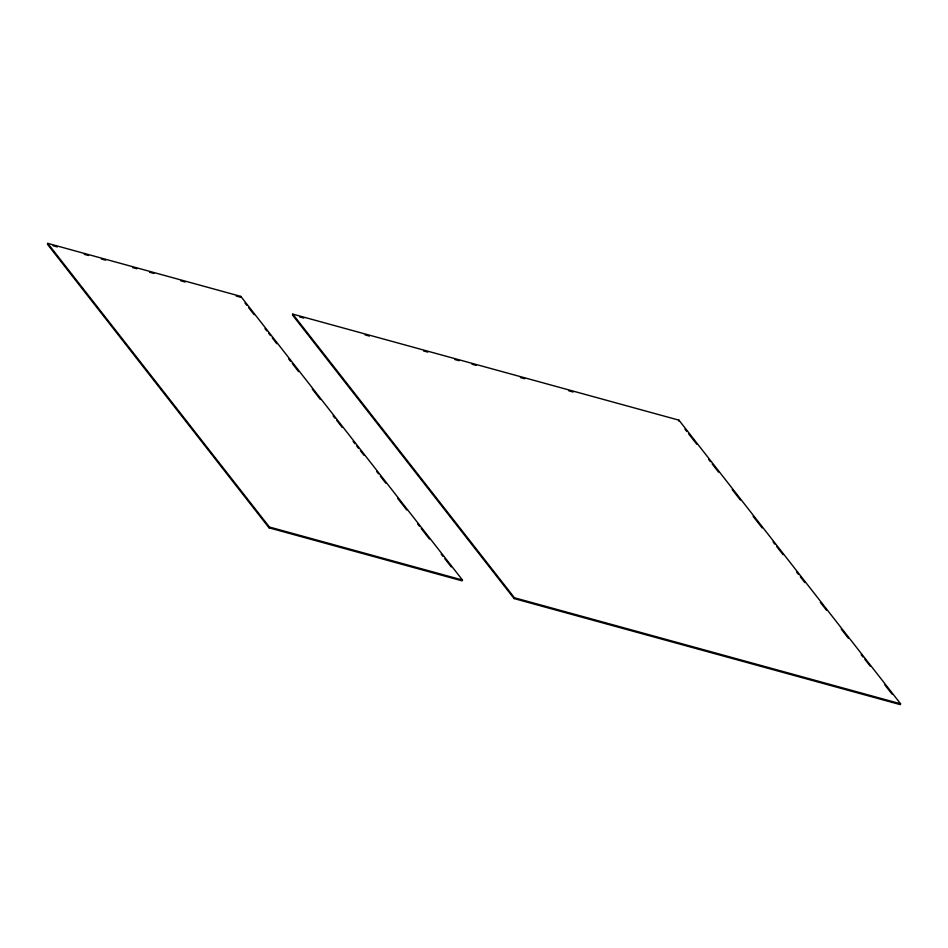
<?xml version="1.0" encoding="UTF-8"?>
<svg xmlns="http://www.w3.org/2000/svg" width="948" height="948" viewBox="0 0 948 948"><rect width="100%" height="100%" fill="white"/><g stroke="black" fill="none" stroke-linecap="round" stroke-linejoin="round"><path stroke-width="1.42" d="M47.744 243.375L47.4 244.193L269.054 527.835L462.138 580.851L462.482 580.046L240.828 296.404L47.744 243.375L269.398 527.017L462.482 580.046M240.828 296.404L240.484 297.222L236.218 296.049M292.79 314.12L292.434 314.937L514.089 598.579L900.256 704.625L900.6 703.807L678.946 420.165L292.79 314.12L514.432 597.761L900.6 703.807M269.054 527.835L269.398 527.017M514.089 598.579L514.432 597.761M678.602 420.983L678.946 420.165M53.076 245.757L57.342 246.93M84.313 254.337L88.567 255.498M101.353 259.005L105.607 260.179M132.578 267.585L136.844 268.758M149.618 272.266L153.884 273.439M180.855 280.845L185.109 282.018M299.556 316.893L303.834 318.066M365.11 334.893L369.388 336.066M423.531 350.938L427.809 352.111M454.886 359.541L459.152 360.726M471.986 364.245L476.252 365.418M520.428 377.553L524.706 378.726M568.883 390.849L573.149 392.022M684.954 429.124L686.779 431.447M688.592 433.769L696.768 444.233M708.583 459.342L710.396 461.664M712.209 463.999L718.572 472.128M732.2 489.571L740.376 500.034M753.091 516.304L762.168 527.929M773.07 541.877L774.895 544.199M776.708 546.522L783.072 554.663M796.687 572.106L798.512 574.429M800.325 576.751L804.864 582.558M820.316 602.324L826.668 610.465M841.208 629.057L848.472 638.36M861.187 654.63L863.012 656.964M864.825 659.287L870.276 666.254M884.804 684.859L892.08 694.161M245.022 303.028L246.836 305.351M248.66 307.685L254.111 314.653M265.013 328.601L266.826 330.935M268.639 333.258L270.464 335.58M272.277 337.903L276.816 343.721M288.63 358.83L290.444 361.152M292.257 363.475L298.62 371.616M312.248 389.047L320.424 399.511M333.139 415.793L334.952 418.115M336.777 420.438L342.228 427.418M353.13 441.365L354.943 443.688M356.756 446.01L358.569 448.333M360.394 450.667L364.02 455.313M376.747 471.583L378.56 473.905M380.373 476.24L385.824 483.207M397.639 498.328L406.716 509.953M417.618 523.9L419.443 526.223M421.256 528.546L429.432 539.009M441.235 554.118L443.06 556.44M444.873 558.775L451.236 566.904"/></g></svg>
